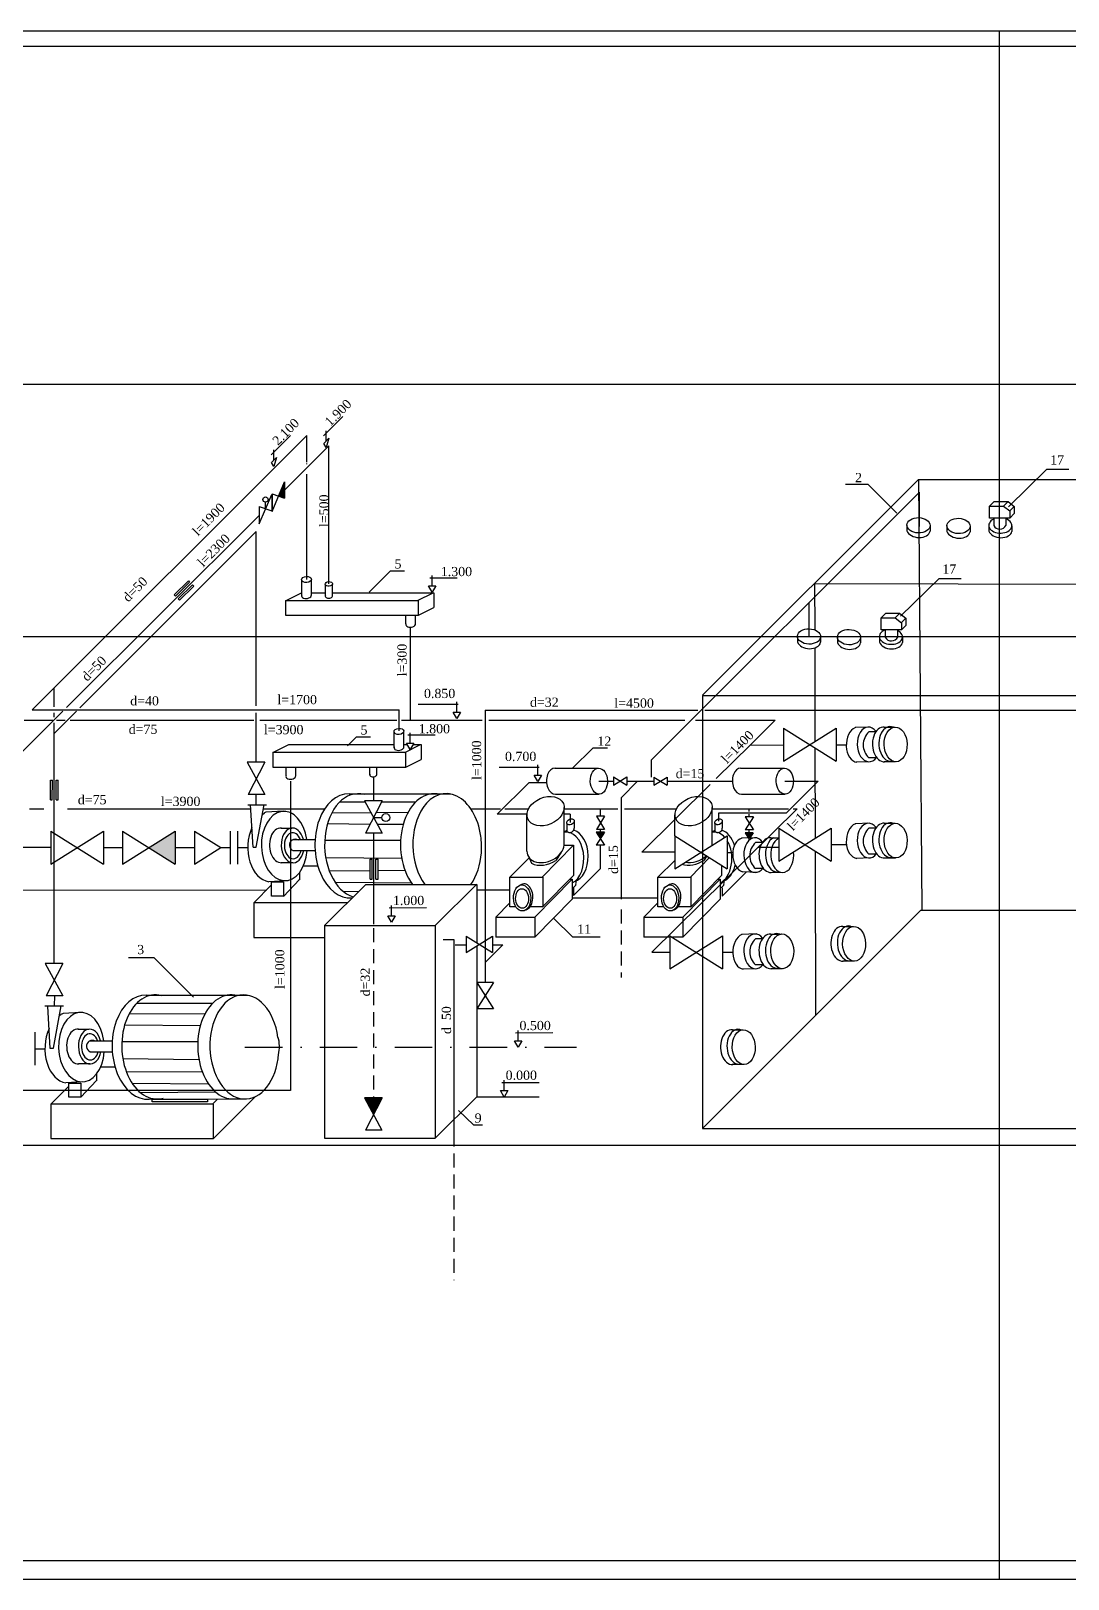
# Model space of a CAD drawing. Header units: millimetres. Extents: x 158645 to 1043550, y -60647 to 236438.
# Drawn here: x 405947 to 434089, y 86887 to 128887 of the extents above; entities that cross this region are included whole.
import ezdxf

# ---------------------------------------------------------------- set-up
doc = ezdxf.new("R2010")
doc.units = ezdxf.units.MM
doc.linetypes.add('DASHDOT', pattern=[25.4, 12.7, -6.35, 0, -6.35])
doc.linetypes.add('DASHED', pattern=[19.05, 12.7, -6.35])
doc.layers.add('опорудование', color=7, linetype='Continuous')
doc.styles.add('CН', font='TIMES.TTF')
doc.dimstyles.new('СИС', dxfattribs={"dimscale": 0, "dimtxt": 100, "dimasz": 150, "dimexe": 100, "dimexo": 0.625, "dimgap": 100, "dimtad": 1, "dimdsep": 46, "dimtxsty": 'CН', "dimblk": 'OBLIQUE', "dimcen": 2.5, "dimclrd": 3, "dimclre": 3, "dimclrt": 7, "dimadec": 0, "dimazin": 0, "dimtm": 1e-09, "dimtfac": 1, "dimtmove": 0, "dimatfit": 3, "dimldrblk": 'NONE', "dimfxl": 0, "dimtolj": 1, "dimtzin": 0, "dimarcsym": 0})

# ---------------------------------------------------------------- blocks, each defined once
blk = doc.blocks.new('_None')
blk = doc.blocks.new('_Oblique')
at = {"color": 0, "lineweight": -2}
blk.add_line((-0.5, -0.5), (0.5, 0.5), dxfattribs=at)

msp = doc.modelspace()

# ---------------------------------------------------------------- hatches: boundary and pattern name
at = {"layer": 'опорудование', "ltscale": 80}
for color, points in [(4, [(412664.27, 116268.274), (412829.302, 116209.588), (412829.302, 116656.684)]), (7, [(409145.766, 106730.375), (409859.766, 106283.278), (409859.766, 107177.471)]), (40, [(421511.791, 107150.785), (421288.243, 107150.785), (421400.017, 106972.285)]), (40, [(425547.989, 107136.071), (425324.441, 107136.071), (425436.215, 106957.571)]), (160, [(415478.503, 99938.509), (414996.414, 99938.509), (415241.922, 99485.559)])]:
    msp.add_hatch(color=color, dxfattribs=at).paths.add_polyline_path(points)
h = msp.add_hatch(color=7, dxfattribs=at)
h.paths.add_polyline_path([(409338.286, 106850.928), (409145.766, 106730.375), (409859.766, 106283.278), (409859.766, 106850.928)])
h.paths.add_polyline_path([(409859.766, 106850.928), (409859.766, 107177.471), (409338.286, 106850.928)])

# ---------------------------------------------------------------- linework, layer by layer
at = {"layer": 'Defpoints', "color": 3}
msp.add_line((432229.225, 86887.163), (432229.225, 128887.163), dxfattribs=at)
at = {"layer": 'опорудование'}
for p, q in [((372829.225, 128887.163), (461929.225, 128887.163)), ((461429.225, 128461.57), (374355.734, 128461.57)), ((374355.734, 87387.163), (461429.225, 87387.163)), ((372829.225, 86887.163), (461929.225, 86887.163))]:
    msp.add_line(p, q, dxfattribs=at)
at = {"layer": 'опорудование', "color": 3, "ltscale": 80}
for p, q in [((385791.701, 119307.676), (457650.275, 119307.676)), ((378937.364, 112460.417), (450937.364, 112460.417)), ((402529.225, 105579.143), (412343.216, 105584.033)), ((418043.175, 105586.873), (418944.521, 105587.322)), ((420646.829, 105369.197), (422961.259, 105370.327)), ((378937.364, 98660.417), (450937.364, 98660.417))]:
    msp.add_line(p, q, dxfattribs=at)
at = {"layer": 'опорудование', "color": 7, "ltscale": 80}
for p, q in [((413888.034, 117903.645), (414412.996, 118428.022)), ((413957.003, 117757.512), (413957.003, 118037.867)), ((412468.5, 117386.722), (412993.462, 117911.099)), ((413892.127, 117696.858), (414033.347, 117836.371)), ((413957.003, 117584.687), (413892.127, 117696.858)), ((414033.347, 117836.371), (413957.003, 117584.687)), ((412472.593, 117179.935), (412613.813, 117319.448)), ((412537.469, 117240.589), (412537.469, 117520.944)), ((412613.813, 117319.448), (412537.469, 117067.764)), ((412537.469, 117067.764), (412472.593, 117179.935)), ((424170.441, 110862.579), (430031.267, 116717.353)), ((430031.063, 116717.835), (430124.289, 105029.756)), ((430031.267, 116717.353), (440182.729, 116717.353)), ((431960.9, 115999.064), (432084.165, 116122.709)), ((432081.463, 116120.01), (432084.165, 116122.709)), ((432341.936, 115999.064), (432465.954, 116122.709)), ((432341.936, 115999.064), (432507.883, 115866.181)), ((432464.185, 116117.785), (432628.445, 115986.253)), ((432507.559, 115868.105), (432626.993, 115987.416)), ((432070.739, 115671.207), (432070.739, 115468.999)), ((432403.959, 115671.207), (432403.959, 115472.101)), ((432507.634, 115670.843), (432628.445, 115794.488)), ((429716.124, 115484.236), (429716.124, 115326.072)), ((430344.018, 115466.965), (430344.739, 115317.181)), ((430801.978, 115466.307), (430801.978, 115308.143)), ((431429.872, 115449.036), (431430.593, 115299.252)), ((431938.528, 115478.712), (431938.528, 115320.548)), ((432566.422, 115461.441), (432567.143, 115311.657)), ((413295.22, 113559.936), (413295.22, 113985.579)), ((413557.04, 113585.114), (413557.04, 113998.297)), ((413935.941, 113551.122), (413935.941, 113870.354)), ((414132.306, 113570.006), (414132.306, 113879.893)), ((416835.852, 113659.077), (416735.895, 113831.902)), ((416735.895, 113831.902), (416935.809, 113831.902)), ((416770.483, 114054.656), (417512.479, 114054.656)), ((416835.852, 113831.902), (416835.852, 114112.257)), ((416935.809, 113831.902), (416835.852, 113659.077)), ((427211.112, 113892.964), (437521.876, 113872.644)), ((427211.112, 113892.964), (427213.909, 112637.873)), ((412851.471, 113430.366), (413286.735, 113647.757)), ((412851.471, 113438.228), (416451.471, 113438.228)), ((412851.471, 113413.815), (412851.471, 113035.196)), ((413286.735, 113647.757), (413295.22, 113647.757)), ((413286.735, 113647.757), (413295.22, 113647.757)), ((413557.04, 113647.757), (413935.941, 113647.757)), ((414132.306, 113647.757), (416875.983, 113647.757)), ((416435.241, 113435.722), (416859.781, 113647.757)), ((416451.471, 113438.228), (416451.471, 113035.196)), ((416875.983, 113647.757), (416875.983, 113243.551)), ((412851.471, 113035.196), (416458.81, 113035.196)), ((416121.037, 112801.309), (416121.037, 113035.196)), ((416382.856, 112803.599), (416382.856, 113035.196)), ((416458.81, 113035.196), (416875.983, 113243.551)), ((429020.602, 112965.558), (429143.866, 113089.203)), ((429141.164, 113086.504), (429143.866, 113089.203)), ((429401.637, 112965.558), (429525.655, 113089.203)), ((429523.886, 113084.279), (429688.147, 112952.747)), ((429130.44, 112637.701), (429130.44, 112434.539)), ((429401.637, 112965.558), (429567.584, 112832.676)), ((429463.66, 112637.701), (429463.66, 112427.939)), ((429567.26, 112834.599), (429686.694, 112953.91)), ((429567.335, 112637.337), (429688.147, 112760.982)), ((426745.695, 112468.23), (426745.695, 112310.066)), ((427214.999, 112148.78), (427220.653, 109611.742)), ((427373.589, 112450.958), (427374.31, 112301.174)), ((427831.548, 112450.301), (427831.548, 112292.137)), ((428459.442, 112433.029), (428460.163, 112283.245)), ((428968.099, 112462.706), (428968.099, 112304.542)), ((429595.993, 112445.434), (429596.714, 112295.65)), ((416454.931, 110626.183), (417542.453, 110626.183)), ((417506.008, 110403.429), (417506.008, 110683.785)), ((424167.665, 110859.024), (438865.017, 110859.024)), ((424167.665, 110859.024), (424167.665, 99110.417)), ((417406.051, 110403.429), (417605.964, 110403.429)), ((417506.008, 110230.605), (417406.051, 110403.429)), ((417605.964, 110403.429), (417506.008, 110230.605)), ((415802.245, 109438.664), (415802.245, 109864.307)), ((416064.064, 109463.843), (416064.064, 109877.025)), ((416171.792, 109790.416), (416913.788, 109790.416)), ((416237.161, 109567.662), (416237.161, 109848.018)), ((426364.93, 109970.094), (427792.93, 109075.901)), ((426364.93, 109075.901), (427792.93, 109970.094)), ((426364.93, 109970.094), (426364.93, 109075.901)), ((427792.93, 109970.094), (427792.93, 109075.901)), ((428704.345, 110001.727), (428309.356, 109988.553)), ((428866.621, 109870.959), (428685.886, 109870.959)), ((429095.778, 110000.942), (429386.752, 110000.942)), ((412509.351, 109309.094), (412944.616, 109526.485)), ((412509.351, 109316.956), (416109.351, 109316.956)), ((412509.351, 109309.094), (412509.351, 108913.924)), ((412944.616, 109526.485), (412953.101, 109526.485)), ((412944.616, 109526.485), (412953.101, 109526.485)), ((412944.616, 109526.485), (413913.805, 109526.485)), ((413790.186, 109526.485), (415802.245, 109526.485)), ((416064.064, 109526.485), (416161.019, 109526.485)), ((416093.121, 109314.45), (416517.661, 109526.485)), ((416109.351, 109316.956), (416109.351, 108913.924)), ((416237.161, 109394.837), (416137.204, 109567.662)), ((416137.204, 109567.662), (416337.118, 109567.662)), ((416337.118, 109567.662), (416237.161, 109394.837)), ((416313.302, 109526.485), (416533.864, 109526.485)), ((416533.864, 109526.485), (416533.864, 109122.28)), ((427221.049, 109434.005), (427226.508, 106984.358)), ((411815.653, 109051.06), (412289.659, 108176.544)), ((412297.743, 109051.06), (411815.653, 109051.06)), ((412297.743, 109051.06), (411840.972, 108176.544)), ((412509.351, 108913.924), (415336.883, 108913.924)), ((412868.718, 108680.037), (412868.718, 108913.924)), ((413130.537, 108682.327), (413130.537, 108913.924)), ((415140.518, 108704.745), (415140.518, 108913.924)), ((415336.883, 108723.629), (415336.883, 108913.924)), ((415336.883, 108913.924), (416116.691, 108913.924)), ((416116.691, 108913.924), (416533.864, 109122.28)), ((418653.383, 108918.047), (419740.904, 108918.047)), ((419704.459, 108695.293), (419704.459, 108975.649)), ((420159.405, 108887.272), (421349.14, 108887.272)), ((425203.585, 108887.272), (426393.32, 108887.272)), ((428730.776, 109059.9), (428339.478, 109046.345)), ((428889.212, 109163.812), (428685.886, 109163.812)), ((429100.472, 109067.976), (429410.218, 109067.976)), ((412059.297, 108597.384), (412059.297, 108605.775)), ((412061.901, 108596.747), (412061.901, 108599.526)), ((419704.459, 108522.469), (419604.502, 108695.293)), ((419604.502, 108695.293), (419804.416, 108695.293)), ((419804.416, 108695.293), (419704.459, 108522.469)), ((412289.659, 108176.544), (411840.972, 108176.544)), ((414326.635, 107969.711), (415014.56, 107969.733)), ((414580.947, 108188.571), (417338.648, 108188.571)), ((415466.777, 107969.748), (416386.204, 107969.777)), ((420179.228, 108180.902), (421364.632, 108180.841)), ((425223.408, 108180.902), (426408.812, 108180.841)), ((411830.667, 107893.634), (412336.022, 107893.634)), ((411973.203, 106741.579), (411908.414, 107890.864)), ((412062.276, 106745.548), (412271.233, 107894.934)), ((412284.138, 107668.505), (412219.638, 107611.231)), ((412796.805, 107717.658), (412323.045, 107691.311)), ((414112.786, 107674.53), (415170.184, 107682.615)), ((415317.392, 107683.741), (416180.694, 107690.342)), ((419406.644, 106632.627), (419406.556, 107621.747)), ((420413.665, 106795.226), (420414.849, 107817.979)), ((423423.345, 107046.468), (423423.294, 107621.747)), ((424430.403, 106795.226), (424431.587, 107817.979)), ((406488.865, 107177.471), (407916.865, 106283.278)), ((406488.865, 106283.278), (407916.865, 107177.471)), ((406488.865, 107177.471), (406488.865, 106283.278)), ((407916.865, 107177.471), (407916.865, 106283.278)), ((408431.766, 107177.471), (408431.766, 106283.278)), ((408431.766, 106283.278), (409859.766, 107177.471)), ((408431.766, 107177.471), (409859.766, 106283.278)), ((409859.766, 107177.471), (409859.766, 106283.278)), ((410385.503, 107177.471), (411099.503, 106730.375)), ((410385.503, 107177.471), (410385.503, 106283.278)), ((412734.296, 107261.504), (413025.27, 107261.504)), ((413995.464, 107381.177), (415154.036, 107370.985)), ((415339.981, 107369.349), (416049.753, 107363.105)), ((420491.528, 107388.893), (420487.246, 107202.813)), ((420688.372, 107441.783), (420684.59, 107262.242)), ((424508.267, 107388.893), (424503.984, 107202.813)), ((424705.111, 107441.783), (424701.328, 107262.242)), ((426237.044, 107258.963), (426237.044, 106364.77)), ((426237.044, 107258.963), (427665.044, 106364.77)), ((426237.044, 106364.77), (427665.044, 107258.963)), ((427665.044, 107258.963), (427665.044, 106364.77)), ((428704.345, 107391.357), (428309.356, 107378.184)), ((428866.621, 107260.589), (428685.886, 107260.589)), ((429095.778, 107390.573), (429386.752, 107390.573)), ((410385.503, 106283.278), (411099.503, 106730.375)), ((411976.578, 106745.548), (412062.276, 106745.548)), ((413049.453, 106948.69), (413656.827, 106948.69)), ((413919.484, 106931.558), (415976.203, 106931.558)), ((420672.283, 106795.122), (419822.779, 105930.491)), ((423414.572, 107051.962), (423414.572, 106157.769)), ((423414.572, 107051.962), (424842.572, 106157.769)), ((423414.572, 106157.769), (424842.572, 107051.962)), ((424842.572, 107051.962), (424842.572, 106157.769)), ((425625.936, 106998.014), (425230.947, 106984.841)), ((425788.212, 106867.246), (425607.477, 106867.246)), ((426017.369, 106997.229), (426237.044, 106997.229)), ((412738.99, 106328.537), (413048.735, 106328.537)), ((413049.453, 106650.968), (413658.177, 106650.968)), ((413945.59, 106462.553), (416008.382, 106443.588)), ((419467.792, 106452.688), (418944.521, 105930.491)), ((419467.792, 106452.688), (419530.723, 106311.918)), ((420327.25, 106587.124), (420190.612, 106384.237)), ((423414.572, 106382.873), (422961.259, 105930.491)), ((424359.822, 106460.061), (423839.517, 105930.491)), ((424288.495, 106504.724), (424207.351, 106384.237)), ((427227.278, 106638.893), (427237.227, 102174.294)), ((428730.776, 106449.531), (428339.478, 106435.976)), ((428889.212, 106553.442), (428685.886, 106553.442)), ((429100.472, 106457.606), (429410.218, 106457.606)), ((412801.757, 105408.669), (413230.877, 105866.91)), ((413343.094, 106239.015), (413731.033, 106239.015)), ((414041.455, 106103.73), (415152.525, 106110.064)), ((415364.772, 106111.274), (416096.593, 106115.446)), ((420630.547, 105873.411), (419621.823, 104844.701)), ((420672.283, 105977.651), (419822.779, 105113.02)), ((424647.286, 105873.411), (423638.561, 104844.701)), ((424689.021, 105977.651), (423839.517, 105113.02)), ((425652.367, 106056.187), (425251.151, 106069.886)), ((425810.803, 106160.099), (425607.477, 106160.099)), ((426078.372, 106064.263), (426282.193, 106064.263)), ((411990.721, 105232.038), (412477.719, 105718.346)), ((412849.666, 105834.004), (412401.127, 105806.894)), ((412559.089, 105799.6), (412577.04, 105817.527)), ((413915.685, 104620.22), (415035.072, 105734.35)), ((414196.765, 105795.272), (416266.746, 105779.612)), ((414417.478, 105544.72), (414847.581, 105547.74)), ((415035.072, 105734.35), (418043.175, 105734.35)), ((416916.444, 104614.123), (418043.175, 105735.563)), ((418043.175, 105734.35), (418043.175, 104152.832)), ((420734.257, 105825.488), (420732.959, 105763.883)), ((424750.995, 105825.488), (424749.697, 105763.883)), ((414560.427, 105364.71), (414663.821, 105364.842)), ((415664.411, 105100.858), (416676.528, 105103.488)), ((415729.78, 104878.104), (415729.78, 105158.459)), ((420630.547, 105331.116), (419621.823, 104303.332)), ((424647.286, 105331.116), (423638.561, 104303.332)), ((424169.499, 99110.417), (430096.277, 105029.756)), ((430096.277, 105029.756), (441391.925, 105029.756)), ((413915.685, 104620.22), (413915.685, 98848.339)), ((413915.685, 104619.545), (416915.685, 104619.545)), ((415729.78, 104705.279), (415629.823, 104878.104)), ((415629.823, 104878.104), (415829.737, 104878.104)), ((415829.737, 104878.104), (415729.78, 104705.279)), ((416915.685, 104619.545), (416915.685, 98848.339)), ((418562.204, 104843.723), (418562.204, 104298.23)), ((422578.942, 104843.723), (422578.942, 104298.23)), ((427968.799, 104592.062), (428259.773, 104592.062)), ((419621.823, 104298.23), (418562.204, 104298.23)), ((423286.686, 104298.23), (422578.942, 104298.23)), ((423286.686, 104340.831), (424714.686, 103446.638)), ((423286.686, 103446.638), (424714.686, 104340.831)), ((423286.686, 104340.831), (423286.686, 103446.638)), ((423638.561, 104298.23), (423354.718, 104298.23)), ((424714.686, 104340.831), (424714.686, 103446.638)), ((425625.936, 104387.645), (425230.947, 104374.471)), ((425788.212, 104256.877), (425607.477, 104256.877)), ((426017.369, 104386.86), (426308.343, 104386.86)), ((418043.175, 104065.4), (418043.175, 99970.534)), ((406334.189, 103584.631), (406808.196, 102710.115)), ((406816.279, 103584.631), (406334.189, 103584.631)), ((406816.279, 103584.631), (406359.509, 102710.115)), ((425652.367, 103445.818), (425261.069, 103432.263)), ((425810.803, 103549.73), (425607.477, 103549.73)), ((426022.063, 103453.894), (426331.809, 103453.894)), ((427973.493, 103659.096), (428283.239, 103659.096)), ((406577.834, 103130.955), (406577.834, 103139.346)), ((406808.196, 102710.115), (406359.509, 102710.115)), ((408822.293, 102512.443), (410881.862, 102512.509)), ((409076.605, 102731.303), (411834.306, 102731.303)), ((406326.325, 102436.366), (406831.68, 102436.366)), ((406468.861, 101284.311), (406404.072, 102433.596)), ((406557.934, 101288.28), (406766.89, 102437.666)), ((406779.796, 102211.238), (406715.296, 102153.963)), ((407292.463, 102260.39), (406818.703, 102234.043)), ((408608.444, 102217.262), (410676.352, 102233.074)), ((407229.954, 101804.236), (407520.927, 101804.236)), ((408491.122, 101923.909), (410545.411, 101905.837)), ((419098.997, 101708.769), (420111.114, 101711.399)), ((419164.365, 101486.015), (419164.365, 101766.371)), ((424973.182, 101787.64), (425264.156, 101787.64)), ((406472.235, 101288.28), (406557.934, 101288.28)), ((407545.111, 101491.422), (408152.485, 101491.422)), ((408415.142, 101474.29), (410471.861, 101474.29)), ((419164.365, 101313.191), (419064.409, 101486.015)), ((419064.409, 101486.015), (419264.322, 101486.015)), ((419264.322, 101486.015), (419164.365, 101313.191)), ((407234.648, 100871.269), (407544.393, 100871.269)), ((407545.111, 101193.7), (408153.835, 101193.7)), ((408441.248, 101005.285), (410504.039, 100986.321)), ((424977.876, 100854.673), (425287.622, 100854.673)), ((407298.918, 99958.001), (407728.038, 100416.242)), ((407838.752, 100781.747), (408226.691, 100781.747)), ((408537.113, 100646.462), (410592.25, 100658.179)), ((418788.941, 100137.58), (418788.941, 100417.935)), ((406486.379, 99774.77), (406973.377, 100261.078)), ((407345.324, 100376.736), (406896.785, 100349.626)), ((407054.747, 100342.333), (407072.698, 100360.259)), ((408692.423, 100338.004), (410762.403, 100322.344)), ((408913.135, 100087.452), (410955.704, 100101.794)), ((410900.041, 98838.883), (412037.834, 99975.501)), ((416915.685, 98848.339), (418043.175, 99970.534)), ((418043.175, 99970.534), (419740.285, 99970.534)), ((418788.941, 99964.755), (418688.984, 100137.58)), ((418688.984, 100137.58), (418888.898, 100137.58)), ((418723.572, 100360.334), (419735.69, 100362.964)), ((418888.898, 100137.58), (418788.941, 99964.755)), ((409056.085, 99907.442), (411776.671, 99910.925)), ((410872.696, 99771.834), (411010.948, 99909.945)), ((413915.685, 98848.339), (416915.685, 98848.339)), ((424167.665, 99110.417), (438832.512, 99110.417))]:
    msp.add_line(p, q, dxfattribs=at)
at = {"layer": 'опорудование', "color": 1, "ltscale": 80}
for p, q in [((405981.619, 110473.02), (413432.286, 117914.966)), ((414032.664, 117634.783), (412829.302, 116432.664)), ((413429.58, 117190.638), (413432.286, 117914.966)), ((414032.664, 113885.334), (414032.664, 117634.783)), ((413432.286, 114005.553), (413432.286, 116867.188)), ((430057.663, 116375.296), (422779.55, 109104.698)), ((430057.663, 115447.135), (430057.663, 116375.296)), ((412137.884, 115741.961), (406911.596, 110528.643)), ((407274.206, 110524.984), (412061.901, 115308.016)), ((412061.901, 110580.365), (412061.901, 115308.016)), ((427059.642, 112459.594), (427059.642, 113380.371)), ((416235.038, 112716.182), (416234.23, 110205.729)), ((406577.834, 110554.542), (406577.834, 111066.934)), ((405981.619, 110473.02), (415935.318, 110473.02)), ((415935.318, 109895.018), (415935.318, 110473.02)), ((418272.558, 110462.155), (418272.558, 103075.1)), ((418272.558, 110462.155), (424046.629, 110462.155)), ((424231.927, 110462.155), (440290.8, 110462.155)), ((406811.579, 110428.875), (404981.135, 108602.973)), ((405758.769, 110186.524), (406364.65, 110186.524)), ((406188.338, 110186.524), (406543.255, 110186.524)), ((406577.834, 109829.29), (407185.606, 110436.471)), ((406577.834, 110274.448), (406577.834, 110391.407)), ((406577.834, 103584.631), (406577.834, 110119.698)), ((406638.002, 110187.85), (406872.826, 110187.85)), ((407014.45, 110187.85), (411991.96, 110187.85)), ((412157.078, 110187.85), (415877.22, 110187.85)), ((416003.144, 110187.85), (417796.439, 110187.85)), ((416234.173, 110369.045), (416234.126, 110175.73)), ((416235.038, 110426.576), (416235.038, 110357.3)), ((417530.189, 110186.524), (418190.88, 110186.524)), ((418370.673, 110186.524), (423693.442, 110186.524)), ((423983.967, 110186.524), (426139.124, 110186.524)), ((425468.238, 109522.305), (426139.124, 110186.524)), ((424540.555, 108603.84), (425468.238, 109522.305)), ((425468.238, 109522.305), (426370.295, 109512.988)), ((427792.93, 109522.997), (428070.857, 109522.997)), ((422779.55, 109104.698), (422779.058, 108646.451)), ((412990.707, 108535.397), (412990.707, 100139.224)), ((415245.882, 108663.34), (415245.882, 107995.827)), ((421934.529, 108540.864), (421935.912, 108540.864)), ((422521.519, 106604.866), (424380.212, 108445.09)), ((424540.555, 108603.84), (424540.555, 108603.84)), ((407022.564, 107781.616), (411914.573, 107781.616)), ((412250.632, 107781.616), (413914.466, 107781.616)), ((417884.559, 107781.616), (418686.619, 107781.616)), ((418810.083, 107781.616), (419447.137, 107781.616)), ((420412.624, 107781.616), (421871.995, 107781.616)), ((422048.776, 107781.616), (423463.875, 107781.616)), ((422792.463, 103893.042), (426736.562, 107781.616)), ((424429.363, 107781.616), (426500.448, 107781.616)), ((424612.793, 107673.753), (426447.63, 107673.753)), ((426627.727, 107781.616), (426736.562, 107781.616)), ((415245.882, 107123.291), (415245.882, 104655.064)), ((406473.188, 106737.891), (404888.318, 106737.891)), ((407916.865, 106730.375), (408434.95, 106730.375)), ((409859.766, 106730.375), (410385.503, 106730.375)), ((425686.392, 106740.672), (426237.044, 106740.672)), ((427665.044, 106811.866), (428075.696, 106815.606)), ((423414.572, 106604.866), (422521.519, 106604.866)), ((424842.053, 106600.272), (424998.697, 106600.272)), ((417132.815, 104238.613), (417418.599, 104238.613)), ((417418.599, 104238.613), (417418.599, 99004.914)), ((417458.023, 104089.619), (417752.548, 104089.619)), ((418749.978, 104089.619), (418284.798, 103624.917)), ((418483.331, 104089.619), (418749.978, 104089.619)), ((422792.463, 103893.042), (423286.686, 103893.042)), ((424714.686, 103893.735), (424992.342, 103893.735)), ((412990.707, 100139.224), (397285.268, 100139.224))]:
    msp.add_line(p, q, dxfattribs=at)
at = {"layer": 'опорудование', "color": 6, "ltscale": 80}
for p, q in [((413432.286, 117136.743), (413432.286, 117152.929)), ((412061.901, 109051.06), (412061.901, 110388.304)), ((406475.664, 108026.878), (406476.293, 108564.93)), ((406476.293, 108564.93), (406527.319, 108564.912)), ((406526.69, 108026.859), (406527.319, 108564.912)), ((406627.776, 108563.595), (406688.537, 108563.573)), ((406627.776, 108025.543), (406627.776, 108563.595)), ((406687.909, 108025.521), (406688.537, 108563.573)), ((406475.664, 108026.878), (406526.69, 108026.859)), ((406627.776, 108025.543), (406687.909, 108025.521)), ((412061.901, 107888.81), (412061.901, 108176.544)), ((415242.988, 107544.131), (415242.988, 107552.522)), ((415245.591, 107543.493), (415245.591, 107546.273)), ((406583.852, 102710.115), (406579.003, 102436.366))]:
    msp.add_line(p, q, dxfattribs=at)
at = {"layer": 'опорудование', "color": 4, "ltscale": 80}
for p, q in [((412487.881, 115853.136), (412829.302, 116656.684)), ((412829.302, 116656.684), (412829.302, 116209.588)), ((412137.884, 115511.425), (412479.305, 116314.972)), ((412137.884, 115989.287), (412479.305, 115867.876)), ((412137.884, 115989.287), (412137.884, 115511.425)), ((412320.47, 115924.358), (412308.076, 115911.977)), ((412308.595, 115928.581), (412308.595, 116102.479)), ((412314.621, 115926.438), (412313.925, 115925.743)), ((412479.305, 116314.972), (412479.305, 115867.876)), ((412487.881, 116091.596), (412479.305, 116083.029)), ((412487.881, 116330.998), (412829.302, 116209.588)), ((412487.881, 116330.998), (412487.881, 115853.136)), ((412664.618, 116268.15), (412663.922, 116267.455)), ((409836.727, 113591.827), (410217.387, 113972.089)), ((409872.818, 113555.757), (410253.478, 113936.018)), ((409945.639, 113478.652), (410327.557, 113860.171)), ((409980.024, 113440.877), (410363.648, 113824.1)), ((410217.387, 113972.089), (410253.478, 113936.018)), ((410327.557, 113860.171), (410363.648, 113824.1)), ((409836.727, 113591.827), (409872.818, 113555.757)), ((409945.639, 113478.652), (409980.024, 113440.877))]:
    msp.add_line(p, q, dxfattribs=at)
at = {"layer": 'опорудование', "color": 30, "ltscale": 80}
for p, q in [((418598.643, 107634.796), (419455.762, 108491.035)), ((419938.374, 108491.035), (419455.762, 108491.035)), ((421359.051, 108534.087), (421756.721, 108534.087)), ((421756.721, 108652.206), (421756.721, 108428.657)), ((421756.721, 108652.206), (422113.721, 108428.657)), ((421756.721, 108428.657), (422113.721, 108652.206)), ((421925.088, 108534.087), (421945.353, 108534.087)), ((422403.433, 108534.087), (421960.386, 108084.314)), ((422113.721, 108652.206), (422113.721, 108428.657)), ((422113.721, 108534.087), (422403.433, 108534.087)), ((422403.433, 108534.087), (422853.228, 108534.087)), ((422853.228, 108645.519), (422853.228, 108421.97)), ((422853.228, 108645.519), (423210.228, 108421.97)), ((422853.228, 108421.97), (423210.228, 108645.519)), ((423031.181, 108534.087), (423032.275, 108534.087)), ((423210.228, 108645.519), (423210.228, 108421.97)), ((423210.228, 108534.087), (424980.134, 108534.087)), ((426403.232, 108534.087), (427305.691, 108534.087)), ((426447.63, 107673.753), (427305.691, 108534.087)), ((421960.386, 108084.314), (421960.386, 105332.427)), ((419406.839, 107634.796), (418598.643, 107634.796)), ((424612.793, 107447.004), (424612.793, 107673.753))]:
    msp.add_line(p, q, dxfattribs=at)
at = {"layer": 'опорудование', "color": 160, "ltscale": 80}
for p, q in [((415481.433, 107997.807), (414999.343, 107997.807)), ((414999.343, 107997.807), (415473.35, 107123.291)), ((415481.433, 107997.807), (415024.663, 107123.291)), ((415245.882, 107546.83), (415245.882, 107542.956)), ((415246.38, 107545.985), (415470.174, 107545.985)), ((415473.35, 107123.291), (415024.663, 107123.291)), ((415152.255, 105879.448), (415152.884, 106417.5)), ((415152.884, 106417.5), (415203.91, 106417.482)), ((415203.281, 105879.429), (415203.91, 106417.482)), ((415304.367, 106416.165), (415365.129, 106416.143)), ((415304.367, 105878.113), (415304.367, 106416.165)), ((415364.5, 105878.091), (415365.129, 106416.143)), ((415152.255, 105879.448), (415203.281, 105879.429)), ((415304.367, 105878.113), (415364.5, 105878.091)), ((417755.989, 103885.568), (418469.989, 104332.664)), ((417755.989, 104332.664), (418469.989, 103885.568)), ((417755.989, 104332.664), (417755.989, 103885.568)), ((418469.989, 104332.664), (418469.989, 103885.568)), ((418495.24, 103075.1), (418048.144, 103075.1)), ((418495.24, 103075.1), (418048.144, 102361.1)), ((418048.144, 103075.1), (418495.24, 102361.1)), ((418272.558, 102719.482), (418272.558, 102716.717)), ((418495.24, 102361.1), (418048.144, 102361.1)), ((415478.503, 99938.509), (414996.414, 99938.509)), ((414996.414, 99938.509), (415470.42, 99063.993)), ((415478.503, 99938.509), (415021.733, 99063.993)), ((415245.882, 99493.141), (415245.882, 99478.253)), ((415470.42, 99063.993), (415021.733, 99063.993))]:
    msp.add_line(p, q, dxfattribs=at)
at = {"layer": 'опорудование', "color": 2, "ltscale": 80}
for p, q in [((405910.712, 107781.616), (406294.824, 107781.616)), ((406941.704, 107781.616), (407223.213, 107781.616)), ((411356.466, 107177.471), (411356.466, 106283.278)), ((411553.716, 107179.592), (411553.716, 106285.399)), ((411099.503, 106730.375), (411355.212, 106730.375)), ((411099.503, 106730.375), (411356.466, 106730.375)), ((411553.716, 106730.375), (411830.839, 106730.375)), ((406049.373, 101722.324), (406049.373, 100828.131)), ((406049.373, 101273.107), (406326.497, 101273.107))]:
    msp.add_line(p, q, dxfattribs=at)
at = {"layer": 'опорудование', "color": 40, "ltscale": 80}
for p, q in [((420582.142, 107634.796), (420414.637, 107634.796)), ((420582.142, 107634.796), (420582.142, 107413.582)), ((421290.071, 107583.011), (421513.619, 107226.011)), ((421513.619, 107583.011), (421290.071, 107226.011)), ((421513.619, 107583.011), (421290.071, 107583.011)), ((421398.478, 107583.011), (421398.478, 107781.616)), ((425326.269, 107568.297), (425549.817, 107211.297)), ((425549.817, 107568.297), (425326.269, 107211.297)), ((425549.817, 107568.297), (425326.269, 107568.297)), ((425434.676, 107712.521), (425434.676, 107781.616)), ((425434.676, 107568.297), (425434.676, 107634.403)), ((421511.791, 107150.785), (421288.243, 107150.785)), ((421288.243, 107150.785), (421511.791, 106793.785)), ((421511.791, 107150.785), (421288.243, 106793.785)), ((421513.619, 107226.011), (421290.071, 107226.011)), ((421398.478, 107399.134), (421398.478, 107409.888)), ((421398.478, 106969.828), (421398.478, 107226.011)), ((421402.278, 107405.203), (421402.278, 107403.82)), ((425547.989, 107136.071), (425324.441, 107136.071)), ((425324.441, 107136.071), (425446.738, 106940.766)), ((425549.817, 107211.297), (425326.269, 107211.297)), ((425434.676, 107384.42), (425434.676, 107395.174)), ((425434.676, 106955.114), (425434.676, 107211.297)), ((425438.476, 107390.488), (425438.476, 107389.106)), ((425547.989, 107136.071), (425458.033, 106992.414)), ((421511.791, 106793.785), (421288.243, 106793.785)), ((421398.478, 106160.577), (421398.478, 106793.785)), ((421400.45, 106972.976), (421400.45, 106971.594)), ((425436.648, 106958.262), (425434.676, 106955.114)), ((425436.648, 106958.262), (425436.648, 106956.88)), ((420668.717, 105431.553), (421398.478, 106160.577)), ((424704.915, 105416.838), (425355.071, 106066.338)), ((425429.889, 106141.08), (425434.676, 106145.862)), ((420668.717, 105658.623), (420668.717, 105431.553)), ((424704.915, 105643.908), (424704.915, 105416.838))]:
    msp.add_line(p, q, dxfattribs=at)
at = {"layer": 'опорудование', "color": 30, "linetype": 'DASHED', "ltscale": 30}
msp.add_line((421960.386, 105054.191), (421960.386, 103204.737), dxfattribs=at)
at = {"layer": 'опорудование', "color": 1, "linetype": 'DASHED', "ltscale": 30}
msp.add_line((415245.882, 104548.988), (415245.882, 99437.822), dxfattribs=at)
at = {"layer": 'опорудование', "color": 7, "linetype": 'DASHDOT', "ltscale": 80}
msp.add_line((411753.712, 101313.784), (420748.445, 101313.784), dxfattribs=at)
at = {"layer": 'опорудование', "color": 211, "linetype": 'DASHED', "ltscale": 30}
msp.add_line((417418.599, 99004.914), (417418.599, 95000.03), dxfattribs=at)
at = {"layer": 'опорудование', "color": 7, "ltscale": 80}
for points in [[(432507.883, 115868.428), (432507.883, 115671.207), (431960.9, 115671.207), (431960.9, 115999.064), (432341.936, 115999.064)], [(432081.463, 116119.999), (432081.463, 116122.709), (432465.954, 116122.709)], [(432628.445, 115986.253), (432628.445, 115794.852)], [(429141.164, 113086.493), (429141.164, 113089.203), (429525.655, 113089.203)], [(429567.584, 112834.922), (429567.584, 112637.701), (429020.602, 112637.701), (429020.602, 112965.558), (429401.637, 112965.558)], [(429688.147, 112952.747), (429688.147, 112761.347)], [(420413.656, 106795.122), (420672.283, 106795.122), (420672.283, 105977.651)], [(424430.394, 106795.122), (424432.405, 106795.122)], [(413232.38, 106051.285), (413232.38, 105858.728), (413218.538, 105858.728)], [(419106.804, 105124.092), (418944.521, 105124.092), (418944.521, 105930.491), (419838.239, 105930.491), (419838.239, 105124.092), (419487.593, 105124.092)], [(420574.06, 105877.679), (420630.547, 105877.679), (420630.547, 105331.116)], [(423123.542, 105124.092), (422961.259, 105124.092), (422961.259, 105930.491), (423854.977, 105930.491), (423854.977, 105124.092), (423504.331, 105124.092)], [(424590.799, 105877.679), (424647.286, 105877.679), (424647.286, 105331.116)], [(424689.021, 106253.921), (424689.021, 105977.651)], [(414528.694, 105230.35), (411990.721, 105232.038), (411993.652, 104296.151), (413915.685, 104296.151)], [(418944.521, 105233.615), (418562.204, 104843.723), (419621.823, 104844.794), (419621.823, 104298.23)], [(419186.969, 105124.092), (419186.887, 105124.092)], [(422961.259, 105233.615), (422578.942, 104843.723), (423638.561, 104844.794), (423638.561, 104298.23)], [(423203.708, 105124.092), (423203.626, 105124.092)], [(407728.038, 100594.017), (407728.038, 100401.461), (407714.196, 100401.461)]]:
    msp.add_lwpolyline(points, dxfattribs=at)
for points in [[(412477.719, 105799.6), (412803.26, 105799.6), (412803.26, 105415.269), (412477.719, 105415.269)], [(406973.377, 100342.333), (407298.918, 100342.333), (407298.918, 99958.001), (406973.377, 99958.001)], [(410900.832, 99771.834), (406486.379, 99774.77), (406489.31, 98838.883), (410900.832, 98838.883)], [(409236.754, 99905.536), (410736.594, 99905.536), (410736.594, 99836.17), (409236.754, 99836.17)]]:
    msp.add_lwpolyline(points, close=True, dxfattribs=at)
at = {"layer": 'опорудование', "color": 4, "ltscale": 80}
msp.add_circle((412311.941, 116173.919), 71.518, dxfattribs=at)
at = {"layer": 'опорудование', "color": 160, "ltscale": 80}
msp.add_circle((415576.891, 107545.985), 106.717, dxfattribs=at)
at = {"layer": 'опорудование', "color": 7, "ltscale": 80}
for centre, radius, start, end in [((432236.506, 115561.101), 189.635, 209.0572633, 332.0095066), ((429296.207, 112527.596), 189.635, 208.4321284, 335.1438123), ((429010.198, 109517.385), 479.784, 132.5282956, 227.4717044), ((429010.198, 106907.016), 479.784, 132.5282956, 227.4717044), ((413118.331, 106799.829), 159.884, 58.2220509, 248.6003917), ((416077.137, 106748.391), 2098.125, 355.7701572, 7.9952535), ((425931.789, 106513.673), 479.784, 132.5282956, 227.4717044), ((425931.789, 103903.303), 479.784, 132.5282956, 227.4717044), ((407613.989, 101342.561), 159.884, 58.2220509, 248.6003917), ((411815.192, 101330.213), 875.65, 345.447038, 17.8769307)]:
    msp.add_arc(centre, radius, start, end, dxfattribs=at)
for centre, major_axis, ratio in [((430030.071, 115475.601), (313.947, -8.636), 0.660333062), ((431115.925, 115457.672), (313.947, -8.636), 0.660333062), ((413424.184, 114005.553), (132.303, 12.431), 0.622116458), ((414032.664, 113885.334), (99.227, 9.323), 0.622116458), ((427059.642, 112459.594), (313.947, -8.636), 0.660333062), ((428145.495, 112441.665), (313.947, -8.636), 0.660333062), ((415931.208, 109884.281), (132.303, 12.431), 0.622116458), ((429410.935, 109530.813), (13.215, -470.913), 0.660333062), ((421359.051, 108534.087), (9.911, -353.185), 0.660333062), ((426403.232, 108534.087), (9.911, -353.185), 0.660333062), ((419910.702, 107720.048), (-482.654, -205.739), 0.707859553), ((423927.441, 107720.048), (-482.654, -205.739), 0.707859553), ((420588.059, 107430.041), (-96.531, -41.148), 0.707859553), ((424604.798, 107430.041), (-96.531, -41.148), 0.707859553), ((429410.935, 106920.444), (13.215, -470.913), 0.660333062), ((419273.83, 105364.741), (9.911, -353.185), 0.660333062), ((419273.803, 105350.857), (7.434, -264.889), 0.660333062), ((423290.569, 105364.741), (9.911, -353.185), 0.660333062), ((423290.541, 105350.857), (7.434, -264.889), 0.660333062), ((428283.956, 104121.934), (13.215, -470.913), 0.660333062), ((426332.526, 103916.731), (13.215, -470.913), 0.660333062), ((425288.339, 101317.511), (13.215, -470.913), 0.660333062)]:
    msp.add_ellipse(centre, major_axis=major_axis, ratio=ratio, dxfattribs=at)
for centre, major_axis, ratio, start_param, end_param in [((432252.475, 115470.077), (313.947, -8.636), 0.660333062, 2.206189096, 7.368712551), ((430027.104, 115362.974), (-319.864, 30.76), 0.678336603, 0.310025522, 3.071907552), ((431112.958, 115345.045), (-319.864, 30.76), 0.678336603, 0.310025522, 3.071907552), ((432249.508, 115357.45), (-319.864, 30.76), 0.678336603, 0.310025522, 3.071907552), ((413424.736, 113572.684), (132.303, 12.431), 0.622116458, 2.869575826, 6.283185307), ((414033.078, 113560.683), (99.227, 9.323), 0.622116458, 2.869575826, 6.283185307), ((416250.553, 112791.168), (132.303, 12.431), 0.622116458, 2.869575826, 6.283185307), ((429282.046, 112454.07), (313.947, -8.636), 0.660333062, 2.096701719, 7.255388068), ((427056.675, 112346.967), (-319.864, 30.76), 0.678336603, 0.310025522, 3.071907552), ((428142.529, 112329.038), (-319.864, 30.76), 0.678336603, 0.310025522, 3.071907552), ((429279.079, 112341.443), (-319.864, 30.76), 0.678336603, 0.310025522, 3.071907552), ((428680.467, 109530.813), (13.215, -470.913), 0.660333062, 2.400925099, 6.986795103), ((429267.077, 109543.282), (13.215, -470.913), 0.660333062, 2.832443667, 6.440727866), ((428398.022, 109525.876), (19.427, 481.617), 0.678336603, 0.310025522, 3.071907552), ((429091.803, 109530.813), (13.215, -470.913), 0.660333062, 3.062423115, 6.451031464), ((415931.761, 109451.412), (132.303, 12.431), 0.622116458, 2.869575826, 6.283185307), ((420169.317, 108534.087), (-9.911, 353.185), 0.660333062, -0.037057759, 3.141592654), ((425213.497, 108534.087), (-9.911, 353.185), 0.660333062, -0.037057759, 3.141592654), ((412998.234, 108669.897), (132.303, 12.431), 0.622116458, 2.869575826, 6.283185307), ((415237.655, 108714.306), (99.227, 9.323), 0.622116458, 2.869575826, 6.283185307), ((414586.004, 106775.831), (-39.646, 1412.74), 0.660333062, -0.037057759, 3.176094791), ((414850.001, 106780.933), (-39.646, 1412.74), 0.660333062, -0.197239482, 2.930399496), ((416909.504, 106780.933), (-39.646, 1412.74), 0.660333062, -0.105531741, 2.386364576), ((417241.367, 106780.933), (-46.754, 1415.196), 0.659517093, -1.408366959, 0.731308845), ((412823.236, 106775.831), (26.431, -941.827), 0.660333062, 1.736817901, 7.702509117), ((412485.383, 106765.956), (38.855, 963.235), 0.678336603, 0.310025522, 0.370177347), ((417241.367, 106780.933), (-39.646, 1412.74), 0.660333062, 0.72354489, 2.386364576), ((412485.383, 106765.956), (38.855, 963.235), 0.678336603, 1.036352218, 3.071907552), ((412730.32, 106791.375), (13.215, -470.913), 0.660333062, 3.062423115, 6.451031464), ((413049.453, 106791.375), (13.215, -470.913), 0.660333062, 1.892818491, 7.532743373), ((413056.455, 106782.376), (9.911, -353.185), 0.660333062, 2.042485062, 7.454289145), ((420482.574, 106448.071), (19.823, -706.37), 0.660333062, 6.563227554, 9.529560839), ((420600.926, 106507.192), (19.823, -706.37), 0.660333062, 9.627832633, 9.79403964), ((420588.059, 107221.095), (-96.531, -41.148), 0.707859553, 5.972412019, 9.424777961), ((420600.926, 106507.192), (19.823, -706.37), 0.660333062, 6.446196869, 9.219462127), ((424499.313, 106448.071), (19.823, -706.37), 0.660333062, 8.752969874, 9.529560839), ((424617.664, 106507.192), (19.823, -706.37), 0.660333062, 9.627832633, 9.79403964), ((424604.798, 107221.095), (-96.531, -41.148), 0.707859553, 5.972412019, 9.424777961), ((424617.664, 106507.192), (19.823, -706.37), 0.660333062, 8.258958659, 9.219462127), ((428398.022, 106915.507), (19.427, 481.617), 0.678336603, 0.310025522, 3.071907552), ((428680.467, 106920.444), (13.215, -470.913), 0.660333062, 2.400925099, 6.986795103), ((429091.803, 106920.444), (13.215, -470.913), 0.660333062, 3.062423115, 6.451031464), ((429267.077, 106932.913), (13.215, -470.913), 0.660333062, 2.832443667, 6.440727866), ((419910.702, 106723.657), (-482.654, -205.739), 0.707859553, 5.97143612, 9.198501072), ((423927.441, 106723.657), (-482.654, -205.739), 0.707859553, 9.059513724, 9.198501072), ((424499.313, 106448.071), (19.823, -706.37), 0.660333062, 6.563227554, 8.556270344), ((425319.613, 106522.163), (-44.55, 469.158), 0.699318039, 0.112711699, 2.798358811), ((425602.058, 106527.101), (13.215, -470.913), 0.660333062, 2.400925099, 6.986795103), ((426013.394, 106527.101), (13.215, -470.913), 0.660333062, 3.062423115, 6.451031464), ((426188.668, 106539.569), (13.215, -470.913), 0.660333062, 3.361583138, 6.440727866), ((426332.526, 106527.101), (13.215, -470.913), 0.660333062, 3.410927616, 8.023384418), ((417241.367, 106780.933), (-39.646, 1412.74), 0.660333062, 3.859762973, 4.560916463), ((419891.217, 106648.569), (503.568, 181.645), 0.700850613, 3.703847431, 5.079102818), ((423907.955, 106648.569), (503.568, 181.645), 0.700850613, 3.854528975, 5.079102818), ((423927.441, 106723.657), (-482.654, -205.739), 0.707859553, 7.087123644, 8.324689704), ((424617.664, 106507.192), (19.823, -706.37), 0.660333062, 6.446196869, 7.476528279), ((419333.006, 105394.301), (9.911, -353.185), 0.660333062, 6.446196869, 9.857539194), ((420636.428, 105722.735), (-96.531, -41.148), 0.707859553, 7.502575338, 9.424777961), ((423349.745, 105394.301), (9.911, -353.185), 0.660333062, 6.446196869, 9.857539194), ((424653.166, 105722.735), (-96.531, -41.148), 0.707859553, 7.502575338, 9.424777961), ((419333.006, 105394.301), (9.911, -353.185), 0.660333062, 5.56479609, 5.565958606), ((423349.745, 105394.301), (9.911, -353.185), 0.660333062, 5.56479609, 5.565958606), ((427964.824, 104121.934), (13.215, -470.913), 0.660333062, 3.062423115, 6.451031464), ((428140.097, 104134.402), (13.215, -470.913), 0.660333062, 2.832443667, 6.440727866), ((425319.613, 103911.794), (19.427, 481.617), 0.678336603, 0.310025522, 3.071907552), ((425602.058, 103916.731), (13.215, -470.913), 0.660333062, 2.400925099, 6.986795103), ((426013.394, 103916.731), (13.215, -470.913), 0.660333062, 3.062423115, 6.451031464), ((426188.668, 103929.2), (13.215, -470.913), 0.660333062, 2.832443667, 6.440727866), ((409081.661, 101318.563), (-39.646, 1412.74), 0.660333062, -0.037057759, 3.176094791), ((409345.659, 101323.665), (-39.646, 1412.74), 0.660333062, -0.197239482, 3.301774377), ((411405.162, 101323.665), (-39.646, 1412.74), 0.660333062, -0.197239482, 3.301774377), ((411737.025, 101323.665), (-39.646, 1412.74), 0.660333062, -1.404774753, 4.560916463), ((407318.893, 101318.563), (26.431, -941.827), 0.660333062, 1.736817901, 7.702509117), ((406981.041, 101308.688), (38.855, 963.235), 0.678336603, 0.310025522, 0.370177347), ((406981.041, 101308.688), (38.855, 963.235), 0.678336603, 1.036352218, 3.071907552), ((407225.978, 101334.107), (13.215, -470.913), 0.660333062, 3.062423115, 6.451031464), ((407545.111, 101334.107), (13.215, -470.913), 0.660333062, 1.892818491, 7.532743373), ((407552.113, 101325.108), (9.911, -353.185), 0.660333062, 2.042485062, 7.454289145), ((424969.207, 101317.511), (13.215, -470.913), 0.660333062, 3.062423115, 6.451031464), ((425144.481, 101329.98), (13.215, -470.913), 0.660333062, 2.832443667, 6.440727866)]:
    msp.add_ellipse(centre, major_axis=major_axis, ratio=ratio, start_param=start_param, end_param=end_param, dxfattribs=at)

# ---------------------------------------------------------------- texts
at = {"layer": 'опорудование', "color": 7, "ltscale": 80, "style": 'CН'}
for s, rotation, p in [('1.900', 44.9680725, (414069.028, 118142.94)), ('2.100', 44.9680725, (412649.494, 117626.017)), ('l=1900', 45.3549343, (410478.608, 115168.123)), ('l=500', 90.4199129, (414024.998, 115429.04)), ('l=2300', 45.3549343, (410618.049, 114328.178)), ('d=50', 45.3549343, (408585.934, 113375.473)), ('l=300', 90.4199129, (416146.658, 111378.992)), ('d=50', 45.3549343, (407470.818, 111226.216)), ('l=1000', 90.4199129, (418169.505, 108567.843)), ('l=1400', 45.3549343, (424832.112, 108995.615)), ('l=1400', 45.3549343, (426619.294, 107170.595)), ('d=15', 90.4199129, (421881.022, 106017.316)), ('l=1000', 90.4199129, (412827.579, 102897.911)), ('d=32', 90.4199129, (415146.526, 102695.089)), ('d  50', 90.4199129, (417349.03, 101673.565))]:
    msp.add_text(s, height=250, rotation=rotation, dxfattribs=at).set_placement(p)
for s, p in [('17', (433604.298, 117123.917)), ('2', (428309.002, 116645.723)), ('5', (415812.533, 114304.068)), ('1.300', (417067.65, 114096.046)), ('17', (430678.969, 114163.416)), ('l=1700', (412635.37, 110620.927)), ('0.850', (416611.813, 110788.907)), ('d=40', (408639.795, 110589.565)), ('d=32', (419487.773, 110550.709)), ('l=4500', (421777.197, 110527.851)), ('d=75', (408599.055, 109816.244)), ('l=3900', (412268.668, 109806.911)), ('5', (414889.981, 109798.388)), ('1.800', (416468.959, 109831.806)), ('12', (421316.334, 109494.324)), ('0.700', (418810.265, 109080.771)), ('d=15', (423440.919, 108615.509)), ('d=75', (407218.941, 107906.236)), ('l=3900', (409472.126, 107860.993)), ('1.000', (415768.941, 105172.483)), ('11', (420769.825, 104394.456)), ('3', (408829.956, 103841.239)), ('0.500', (419203.527, 101780.394)), ('0.000', (418828.103, 100431.959)), ('9', (417987.182, 99270.376))]:
    msp.add_text(s, height=250, dxfattribs=at).set_placement(p)

# ---------------------------------------------------------------- leaders
at = {"layer": 'опорудование', "color": 7, "ltscale": 80}
for points in [[(432470.844, 115973.147), (433515.036, 116995.482), (434114.177, 116995.482)], [(429439.106, 115805.484), (428661.809, 116581.988), (428046.424, 116581.988)], [(415121.56, 113665.662), (415701.081, 114244.585), (416087.441, 114244.585)], [(429545.515, 113012.646), (430589.707, 114034.98), (431188.848, 114034.98)], [(414536.449, 109495.408), (414778.529, 109738.905), (415164.889, 109738.905)], [(420633.201, 108873.002), (421204.882, 109434.84), (421591.242, 109434.84)], [(420134.373, 104808.025), (420644.137, 104306.596), (421388.758, 104306.596)], [(410358.742, 102675.519), (409291.723, 103741.436), (408598.158, 103741.436)], [(417552.938, 99599.261), (417954.454, 99206.332), (418203.624, 99206.332)]]:
    msp.add_leader(points, dimstyle='СИС', override={"dimgap": 100, "dimtad": 0}, dxfattribs=at)

doc.saveas('drawing.dxf')
